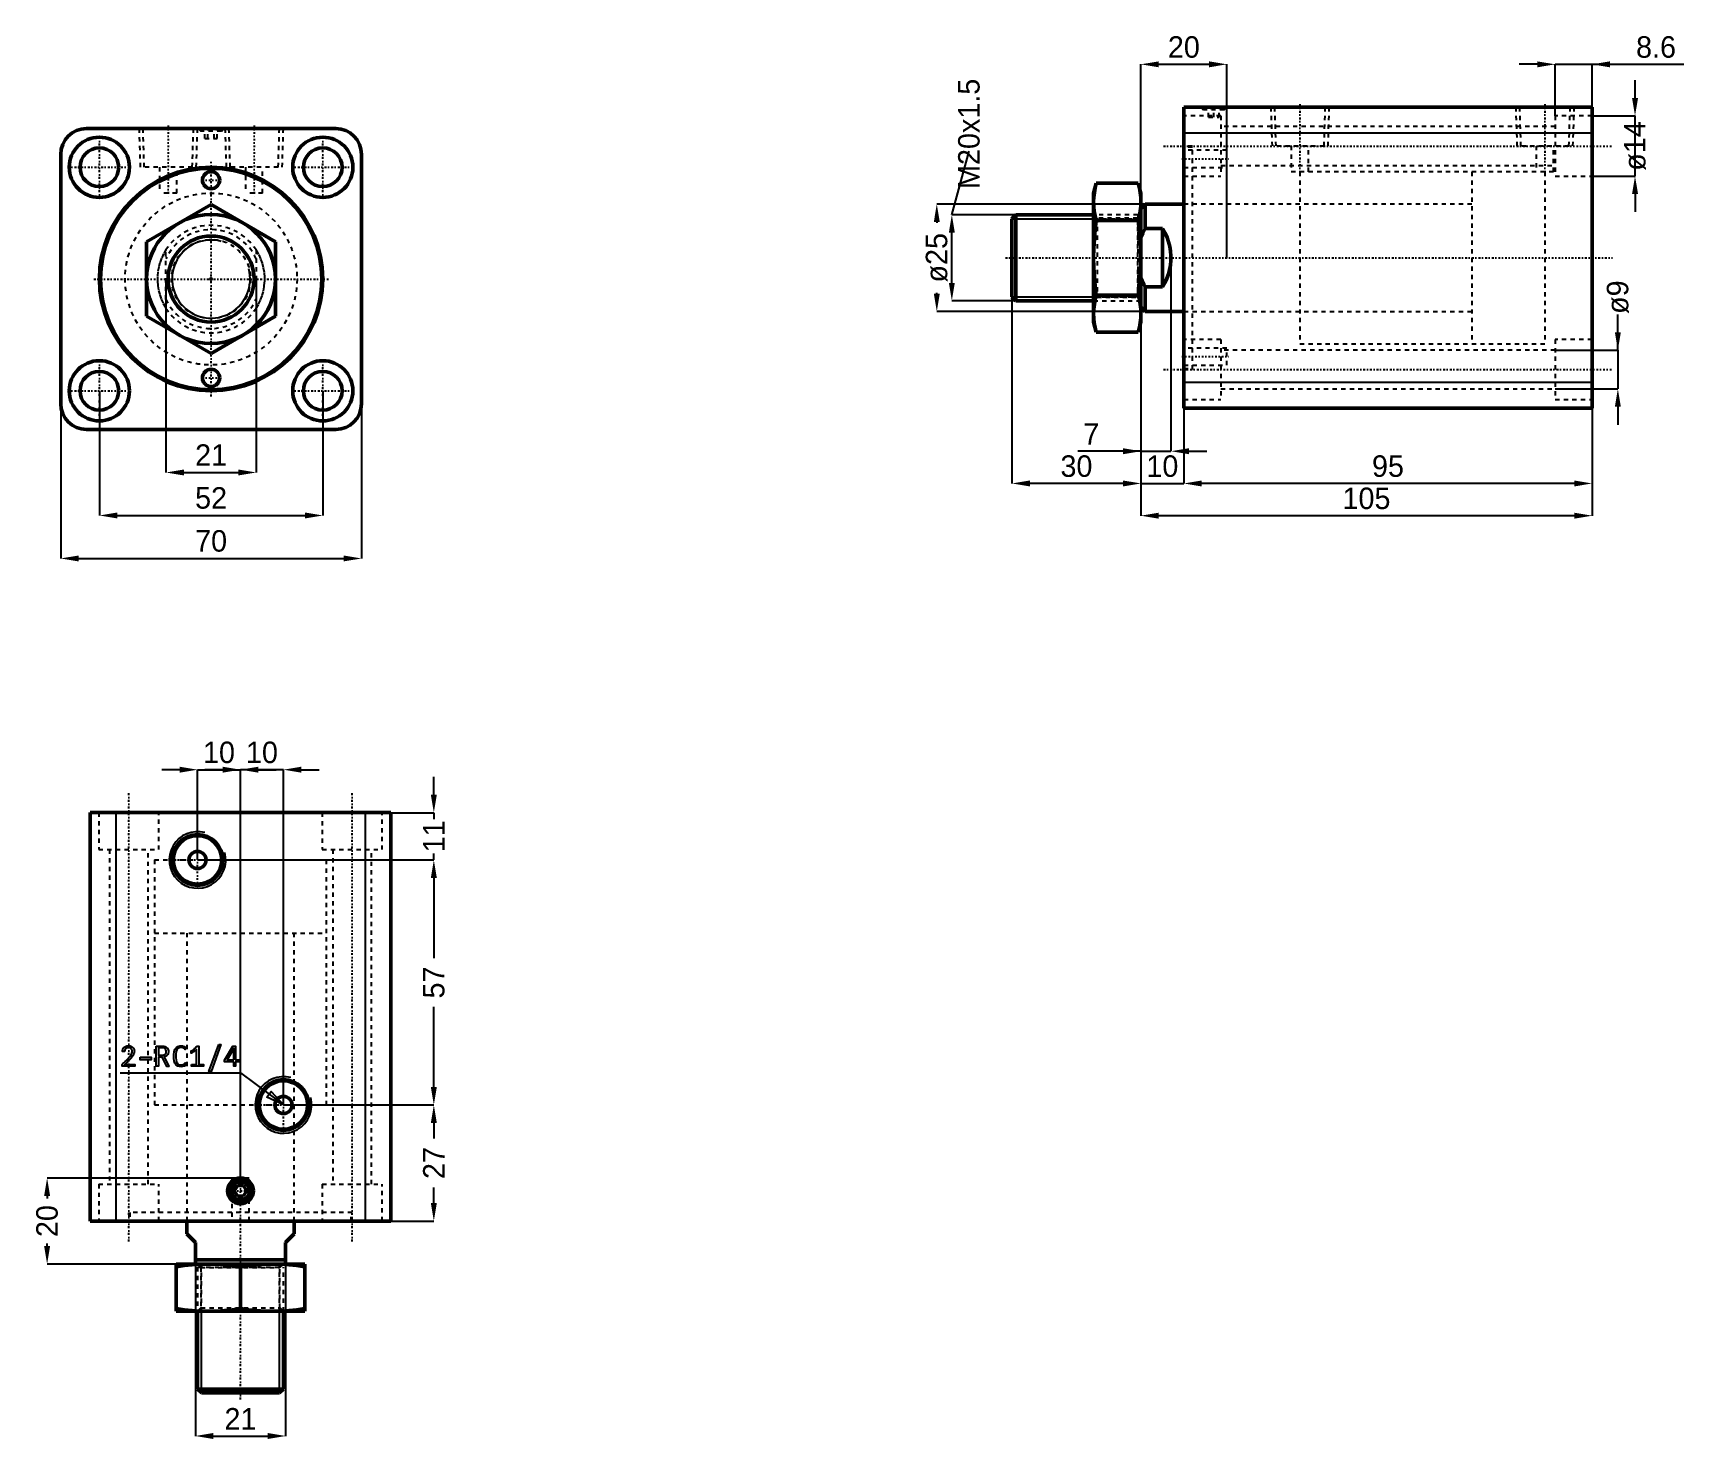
# Model space of a CAD drawing. Header units: millimetres. Extents: x -41 to 343, y -270 to 57.
import ezdxf

# ---------------------------------------------------------------- set-up
doc = ezdxf.new("R2010")
doc.units = ezdxf.units.MM
doc.linetypes.add('Center', pattern=[1.5, 0.45, -0.5, 0.05, -0.5])
doc.linetypes.add('Dashed', pattern=[2, 1, -1])
for name, color, linetype, lineweight in [('2d ConnectionPoints', 7, 'Continuous', 50), ('AM_0', 7, 'Continuous', 50), ('AM_4', 3, 'Continuous', 25), ('AM_5', 3, 'Continuous', 25), ('AM_7', 7, 'Center', 25), ('AM_9', 6, 'Dashed', 25)]:
    doc.layers.add(name, color=color, linetype=linetype, lineweight=lineweight)
doc.dimstyles.new('ISO-25', dxfattribs={"dimtxt": 2.5, "dimasz": 2.5, "dimexe": 1.25, "dimexo": 0.625, "dimtad": 1, "dimtxsty": 'Standard', "dimcen": 2.5, "dimadec": 0, "dimazin": 0, "dimtfac": 1, "dimtmove": 0, "dimatfit": 3, "dimfxl": 1, "dimarcsym": 0})

# ---------------------------------------------------------------- blocks, each defined once
blk = doc.blocks.new('1_CXHC_NUTM20X1_5_0_in_CXHC_A_EX_SD_40_40ST_0__CN_0')
at = {"layer": 'AM_0'}
for p, q in [((-15, 8.66), (0, 17.32)), ((0, 17.32), (15, 8.66)), ((-15, -8.66), (-15, 8.66)), ((15, 8.66), (15, -8.66)), ((0, -17.32), (-15, -8.66)), ((15, -8.66), (0, -17.32))]:
    blk.add_line(p, q, dxfattribs=at)
blk.add_circle((0, 0), 15, dxfattribs=at)
at = {"layer": 'AM_9'}
blk.add_circle((0, 0), 9.19, dxfattribs=at)
blk = doc.blocks.new('2_RODcxhc_a_sd_40_40_EX_0_in_CXHC_A_EX_SD_40_40ST_0__CN_0')
at = {"layer": 'AM_0'}
blk.add_circle((0, 0), 10, dxfattribs=at)
at = {"layer": 'AM_5'}
blk.add_arc((0, 0), 9.08, 75, 15, dxfattribs=at)
at = {"layer": 'AM_9'}
for p, q in [((-10.5, -6.78), (-10.5, 6.78)), ((10.5, 6.78), (10.5, -6.78))]:
    blk.add_line(p, q, dxfattribs=at)
for points in [[(-10.5, 6.78), (-11.05, 5.84), (-11.52, 4.86), (-11.9, 3.83), (-12.19, 2.78), (-12.38, 1.71), (-12.48, 0.62), (-12.49, -0.47), (-12.4, -1.55), (-12.22, -2.63), (-11.94, -3.68), (-11.58, -4.71), (-11.12, -5.7), (-10.58, -6.65), (-10.5, -6.78)], [(10.5, -6.78), (11.05, -5.84), (11.52, -4.86), (11.9, -3.83), (12.19, -2.78), (12.38, -1.71), (12.48, -0.62), (12.49, 0.47), (12.4, 1.55), (12.22, 2.63), (11.94, 3.68), (11.58, 4.71), (11.12, 5.7), (10.58, 6.65), (10.5, 6.78)]]:
    blk.add_lwpolyline(points, dxfattribs=at)
for radius, start, end in [(12.5, 32.8599, 147.1401), (11.5, 24.0706, 155.9294), (11.5, 204.0706, 335.9294), (12.5, 212.8599, 327.1401)]:
    blk.add_arc((0, 0), radius, start, end, dxfattribs=at)
blk = doc.blocks.new('3_bodycxhc_a_sd_40_40_0_in_CXHC_A_EX_SD_40_40ST_0__CN_0')
at = {"layer": 'AM_0'}
for p, q in [((29, 35), (-29, 35)), ((-35, 29), (-35, -29)), ((35, -29), (35, 29)), ((-29, -35), (29, -35))]:
    blk.add_line(p, q, dxfattribs=at)
for centre, radius in [((-26, 26), 7), ((26, 26), 7), ((-26, 26), 4.5), ((26, 26), 4.5), ((0, 0), 26), ((0, 0), 25.75), ((0, 23), 2), ((-26, -26), 7), ((26, -26), 7), ((-26, -26), 4.5), ((0, -23), 2), ((26, -26), 4.5)]:
    blk.add_circle(centre, radius, dxfattribs=at)
for centre, start, end in [((-29, 29), 90, 180), ((29, 29), 360, 90), ((-29, -29), 180, 270), ((29, -29), 270, 360)]:
    blk.add_arc(centre, 6, start, end, dxfattribs=at)
at = {"layer": 'AM_5', "linetype": 'Dashed'}
for p, q in [((-16.77, 35), (-16.48, 26)), ((-3.23, 35), (-3.52, 26)), ((3.23, 35), (3.52, 26)), ((16.77, 35), (16.48, 26))]:
    blk.add_line(p, q, dxfattribs=at)
at = {"layer": 'AM_7'}
for p, q in [((-10, 35.75), (-10, 19.25)), ((0, 35.03), (0, 34.37)), ((10, 35.75), (10, 19.25)), ((-26, 18.65), (-26, 33.35)), ((26, 18.65), (26, 33.35)), ((0, -27.3), (0, 27.3)), ((-33.35, 26), (-18.65, 26)), ((18.65, 26), (33.35, 26)), ((-2.1, 23), (2.1, 23)), ((-27.3, 0), (27.3, 0)), ((-26, -33.35), (-26, -18.65)), ((26, -33.35), (26, -18.65)), ((-2.1, -23), (2.1, -23)), ((-33.35, -26), (-18.65, -26)), ((18.65, -26), (33.35, -26))]:
    blk.add_line(p, q, dxfattribs=at)
at = {"layer": 'AM_9'}
for p, q in [((-15.91, 35), (-15.63, 26)), ((-4.37, 26), (-4.09, 35)), ((-3, 35), (-2.4, 34.4)), ((-2.1, 34.7), (-2.4, 34.4)), ((2.1, 34.7), (-2.1, 34.7)), ((-1.44, 32.7), (-1.44, 34.7)), ((-0.72, 32.7), (-0.72, 34.7)), ((0.72, 32.7), (0.72, 34.7)), ((1.44, 32.7), (1.44, 34.7)), ((2.4, 34.4), (2.1, 34.7)), ((2.4, 34.4), (3, 35)), ((4.09, 35), (4.37, 26)), ((15.63, 26), (15.91, 35)), ((2.4, 34.4), (-2.4, 34.4)), ((-1.44, 32.7), (1.44, 32.7)), ((-4.37, 26), (-15.63, 26)), ((-12, 26), (-12, 20)), ((-8, 20), (-8, 26)), ((15.63, 26), (4.37, 26)), ((8, 26), (8, 20)), ((12, 20), (12, 26)), ((-8, 20), (-12, 20)), ((12, 20), (8, 20))]:
    blk.add_line(p, q, dxfattribs=at)
blk.add_circle((0, 0), 20, dxfattribs=at)
blk = doc.blocks.new('*D4')
at = {"layer": 'AM_5', "color": 0, "lineweight": -2}
for p, q in [((-26, -26), (-26, -55)), ((26, -26), (26, -55)), ((-21.83, -55), (21.83, -55))]:
    blk.add_line(p, q, dxfattribs=at)
at = {"layer": 'AM_5', "color": 0}
for points in [[(-21.83, -54.31), (-21.83, -55.69), (-26, -55)], [(21.83, -55.69), (21.83, -54.31), (26, -55)]]:
    blk.add_solid(points, dxfattribs=at)
at = {"layer": 'Defpoints', "color": 0}
for p in [(-26, -26), (26, -26), (26, -55)]:
    blk.add_point(p, dxfattribs=at)
at = {"layer": 'AM_5', "color": 0, "insert": (0, -50.95), "char_height": 5, "attachment_point": 5}
blk.add_mtext('52', dxfattribs=at)
blk = doc.blocks.new('*D5')
at = {"layer": 'AM_5', "color": 0, "lineweight": -2}
for p, q in [((-35, -29), (-35, -65)), ((35, -29), (35, -65)), ((-30.83, -65), (30.83, -65))]:
    blk.add_line(p, q, dxfattribs=at)
at = {"layer": 'AM_5', "color": 0}
for points in [[(-30.83, -64.31), (-30.83, -65.69), (-35, -65)], [(30.83, -65.69), (30.83, -64.31), (35, -65)]]:
    blk.add_solid(points, dxfattribs=at)
at = {"layer": 'Defpoints', "color": 0}
for p in [(-35, -29), (35, -29), (35, -65)]:
    blk.add_point(p, dxfattribs=at)
at = {"layer": 'AM_5', "color": 0, "insert": (0, -60.95), "char_height": 5, "attachment_point": 5}
blk.add_mtext('70', dxfattribs=at)
blk = doc.blocks.new('*D6')
at = {"layer": 'AM_5', "color": 0, "lineweight": -2}
for p, q in [((-10.5, 0), (-10.5, -45)), ((10.5, 0), (10.5, -45)), ((-6.33, -45), (6.33, -45))]:
    blk.add_line(p, q, dxfattribs=at)
at = {"layer": 'AM_5', "color": 0}
for points in [[(-6.33, -44.31), (-6.33, -45.69), (-10.5, -45)], [(6.33, -45.69), (6.33, -44.31), (10.5, -45)]]:
    blk.add_solid(points, dxfattribs=at)
at = {"layer": 'Defpoints', "color": 0}
for p in [(-10.5, 0), (10.5, 0), (10.5, -45)]:
    blk.add_point(p, dxfattribs=at)
at = {"layer": 'AM_5', "color": 0, "insert": (0, -40.95), "char_height": 5, "attachment_point": 5}
blk.add_mtext('21', dxfattribs=at)
blk = doc.blocks.new('1_CXHC_NUTM20X1_5_0_in_CXHC_A_EX_SD_40_40ST_0__CN_2')
at = {"layer": 'AM_0'}
for p, q in [((-20.38, 17.32), (-21, 15)), ((-20.38, 17.32), (-10.62, 17.32)), ((-10, 15), (-10.62, 17.32)), ((-21, 15), (-21, -15)), ((-10, 15), (-10, -15)), ((-20.38, 8.66), (-10.62, 8.66)), ((-20.38, -8.66), (-10.62, -8.66)), ((-21, -15), (-20.38, -17.32)), ((-10.62, -17.32), (-10, -15)), ((-20.38, -17.32), (-10.62, -17.32))]:
    blk.add_line(p, q, dxfattribs=at)
for points in [[(-20.38, 17.32), (-20.64, 16.24), (-20.83, 15.17), (-20.96, 14.08), (-21, 12.99)], [(-10, 12.99), (-10.04, 14.07), (-10.16, 15.16), (-10.36, 16.24), (-10.62, 17.32)], [(-21, 12.99), (-20.96, 11.91), (-20.84, 10.83), (-20.64, 9.74), (-20.38, 8.66)], [(-10.62, 8.66), (-10.36, 9.74), (-10.17, 10.82), (-10.04, 11.9), (-10, 12.99)], [(-20.38, 8.66), (-20.64, 6.51), (-20.83, 4.35), (-20.96, 2.18), (-21, 0)], [(-10, 0), (-10.04, 2.23), (-10.17, 4.46), (-10.37, 6.56), (-10.62, 8.66)], [(-21, 0), (-20.96, -2.23), (-20.83, -4.46), (-20.63, -6.56), (-20.38, -8.66)], [(-10.62, -8.66), (-10.36, -6.51), (-10.17, -4.35), (-10.04, -2.18), (-10, 0)], [(-20.38, -8.66), (-20.64, -9.74), (-20.83, -10.82), (-20.96, -11.9), (-21, -12.99)], [(-10, -12.99), (-10.04, -11.91), (-10.16, -10.83), (-10.36, -9.74), (-10.62, -8.66)], [(-21, -12.99), (-20.96, -14.07), (-20.84, -15.16), (-20.64, -16.24), (-20.38, -17.32)], [(-10.62, -17.32), (-10.36, -16.24), (-10.17, -15.17), (-10.04, -14.08), (-10, -12.99)]]:
    blk.add_lwpolyline(points, dxfattribs=at)
at = {"layer": 'AM_9'}
for p, q in [((-20.19, 9.19), (-21, 10)), ((-10.81, 9.19), (-20.19, 9.19)), ((-20.19, 9.19), (-20.19, -9.19)), ((-10, 10), (-10.81, 9.19)), ((-10.81, 9.19), (-10.81, -9.19)), ((-21, -10), (-20.19, -9.19)), ((-20.19, -9.19), (-10.81, -9.19)), ((-10.81, -9.19), (-10, -10))]:
    blk.add_line(p, q, dxfattribs=at)
blk = doc.blocks.new('2_RODcxhc_a_sd_40_40_EX_0_in_CXHC_A_EX_SD_40_40ST_0__CN_2')
at = {"layer": 'AM_0'}
for p, q in [((-9, 12.5), (-10, 11.5)), ((0, 12.5), (-9, 12.5)), ((-9, 12.5), (-9, 6.78)), ((-39.08, 10), (-40, 9.08)), ((-40, 9.08), (-40, -9.08)), ((-21, 10), (-39.08, 10)), ((-39.08, 10), (-39.08, -10)), ((-5, 6.78), (-9, 6.78)), ((-5, 6.78), (-5, -6.78)), ((-9, -6.78), (-5, -6.78)), ((-9, -6.78), (-9, -12.5)), ((-40, -9.08), (-39.08, -10)), ((-39.08, -10), (-21, -10)), ((-10, -11.5), (-9, -12.5)), ((-9, -12.5), (0, -12.5))]:
    blk.add_line(p, q, dxfattribs=at)
for points in [[(-9, 6.78), (-9.53, 5.75), (-10, 4.69)], [(-5, -6.78), (-4.45, -5.84), (-3.98, -4.86), (-3.6, -3.83), (-3.31, -2.78), (-3.12, -1.71), (-3.02, -0.62), (-3.01, 0.47), (-3.1, 1.55), (-3.28, 2.63), (-3.56, 3.68), (-3.92, 4.71), (-4.38, 5.7), (-4.92, 6.65), (-5, 6.78)], [(-10, -4.69), (-9.29, -6.23), (-9, -6.78)]]:
    blk.add_lwpolyline(points, dxfattribs=at)
at = {"layer": 'AM_5'}
for p, q in [((-40, 9.08), (-21, 9.08)), ((-40, -9.08), (-21, -9.08))]:
    blk.add_line(p, q, dxfattribs=at)
at = {"layer": 'AM_5', "linetype": 'Dashed'}
for p, q in [((-21, 9.08), (-10.75, 9.08)), ((-21, -9.08), (-10.75, -9.08))]:
    blk.add_line(p, q, dxfattribs=at)
at = {"layer": 'AM_7'}
blk.add_line((-41.5, 0), (99.75, 0), dxfattribs=at)
at = {"layer": 'AM_9'}
for p, q in [((84, 20), (67, 20)), ((67, 20), (67, -20)), ((84, 20), (84, -20)), ((67, 12.5), (0, 12.5)), ((-10.75, 10), (-21, 10)), ((-10.75, 10), (-10.75, -10)), ((-10, 9.08), (-10.75, 9.08)), ((-21, -10), (-10.75, -10)), ((-10.75, -9.08), (-10, -9.08)), ((0, -12.5), (67, -12.5)), ((67, -20), (84, -20))]:
    blk.add_line(p, q, dxfattribs=at)
blk = doc.blocks.new('3_bodycxhc_a_sd_40_40_0_in_CXHC_A_EX_SD_40_40ST_0__CN_2')
at = {"layer": 'AM_0'}
for p, q in [((95, 35), (0, 35)), ((0, -35), (0, 35)), ((95, -35), (95, 35)), ((95, -35), (0, -35))]:
    blk.add_line(p, q, dxfattribs=at)
at = {"layer": 'AM_4'}
for p, q in [((95, 29), (0, 29)), ((95, -29), (0, -29))]:
    blk.add_line(p, q, dxfattribs=at)
at = {"layer": 'AM_5', "linetype": 'Dashed'}
for p, q in [((20.23, 35), (20.52, 26)), ((33.77, 35), (33.48, 26)), ((77.23, 35), (77.52, 26)), ((90.77, 35), (90.48, 26))]:
    blk.add_line(p, q, dxfattribs=at)
at = {"layer": 'AM_7'}
for p, q in [((7, 35.03), (7, 34.37)), ((27, 35.75), (27, 19.25)), ((84, 35.75), (84, 19.25)), ((-4.75, 26), (99.75, 26)), ((-0.5, 23), (10.5, 23)), ((-0.5, -23), (10.5, -23)), ((-4.75, -26), (99.75, -26))]:
    blk.add_line(p, q, dxfattribs=at)
at = {"layer": 'AM_9'}
for p, q in [((4, 35), (4.6, 34.4)), ((4.9, 34.7), (4.6, 34.4)), ((9.1, 34.7), (4.9, 34.7)), ((5.75, 32.7), (5.75, 34.7)), ((7, 32.7), (7, 34.7)), ((8.25, 32.7), (8.25, 34.7)), ((9.4, 34.4), (9.1, 34.7)), ((9.4, 34.4), (10, 35)), ((21.09, 35), (21.37, 26)), ((32.63, 26), (32.91, 35)), ((78.09, 35), (78.37, 26)), ((89.63, 26), (89.91, 35)), ((8.6, 33), (0, 33)), ((9.4, 34.4), (4.6, 34.4)), ((5.75, 32.7), (8.25, 32.7)), ((8.6, 33), (8.6, 19)), ((95, 33), (86.4, 33)), ((86.4, 33), (86.4, 19)), ((86.4, 30.5), (8.6, 30.5)), ((2, 26), (0, 26)), ((2, 25.75), (0, 25.75)), ((10, 25), (0, 25)), ((2, -26), (2, 26)), ((10, 21), (10, 25)), ((32.63, 26), (21.37, 26)), ((25, 26), (25, 20)), ((29, 20), (29, 26)), ((89.63, 26), (78.37, 26)), ((82, 26), (82, 20)), ((86, 20), (86, 26)), ((0, 21), (10, 21)), ((8.6, 21.5), (86.4, 21.5)), ((86, 20), (25, 20)), ((27, 20), (27, -20)), ((84, 20), (84, -20)), ((0, 19), (8.6, 19)), ((86.4, 19), (95, 19)), ((27, 12.5), (0, 12.5)), ((0, -12.5), (27, -12.5)), ((8.6, -19), (0, -19)), ((8.6, -19), (8.6, -33)), ((95, -19), (86.4, -19)), ((86.4, -19), (86.4, -33)), ((10, -21), (0, -21)), ((86.4, -21.5), (8.6, -21.5)), ((10, -25), (10, -21)), ((27, -20), (84, -20)), ((0, -25), (10, -25)), ((0, -25.75), (2, -25.75)), ((0, -26), (2, -26)), ((8.6, -30.5), (86.4, -30.5)), ((0, -33), (8.6, -33)), ((86.4, -33), (95, -33))]:
    blk.add_line(p, q, dxfattribs=at)
blk = doc.blocks.new('*D22')
at = {"layer": 'AM_5', "color": 0, "lineweight": -2}
for p, q in [((217.39, 17.45), (168.89, 17.45)), ((168.89, 13.28), (168.89, 13.11)), ((168.89, -3.39), (168.89, -3.22)), ((217.39, -7.55), (168.89, -7.55))]:
    blk.add_line(p, q, dxfattribs=at)
at = {"layer": 'AM_5', "color": 0}
for points in [[(169.59, 13.28), (168.2, 13.28), (168.89, 17.45)], [(168.2, -3.39), (169.59, -3.39), (168.89, -7.55)]]:
    blk.add_solid(points, dxfattribs=at)
at = {"layer": 'Defpoints', "color": 0}
for p in [(217.39, 17.45), (168.89, -7.55), (217.39, -7.55)]:
    blk.add_point(p, dxfattribs=at)
at = {"layer": 'AM_5', "color": 0, "insert": (168.89, 4.95), "char_height": 5, "attachment_point": 5, "rotation": 90}
blk.add_mtext('ø25', dxfattribs=at)
blk = doc.blocks.new('*D23')
at = {"layer": 'AM_5', "color": 0, "lineweight": -2}
for p, q in [((216.39, 4.95), (216.39, -40.05)), ((223.39, 4.95), (223.39, -40.05)), ((216.39, -40.05), (201.68, -40.05)), ((216.39, -40.05), (223.39, -40.05)), ((227.56, -40.05), (231.73, -40.05))]:
    blk.add_line(p, q, dxfattribs=at)
at = {"layer": 'AM_5', "color": 0}
for points in [[(212.23, -40.75), (212.23, -39.36), (216.39, -40.05)], [(227.56, -39.36), (227.56, -40.75), (223.39, -40.05)]]:
    blk.add_solid(points, dxfattribs=at)
at = {"layer": 'Defpoints', "color": 0}
for p in [(216.39, 4.95), (223.39, 4.95), (223.39, -40.05)]:
    blk.add_point(p, dxfattribs=at)
at = {"layer": 'AM_5', "color": 0, "insert": (204.85, -36.05), "char_height": 5, "attachment_point": 5}
blk.add_mtext('7', dxfattribs=at)
blk = doc.blocks.new('*D24')
at = {"layer": 'AM_5', "color": 0, "lineweight": -2}
for p, q in [((216.39, 4.95), (216.39, -47.55)), ((226.39, -24.05), (226.39, -47.55)), ((216.39, -47.55), (226.39, -47.55))]:
    blk.add_line(p, q, dxfattribs=at)
at = {"layer": 'Defpoints', "color": 0}
for p in [(216.39, 4.95), (226.39, -24.05), (226.39, -47.55)]:
    blk.add_point(p, dxfattribs=at)
at = {"layer": 'AM_5', "color": 0, "insert": (221.39, -43.55), "char_height": 5, "attachment_point": 5}
blk.add_mtext('10', dxfattribs=at)
blk = doc.blocks.new('*D25')
at = {"layer": 'AM_5', "color": 0, "lineweight": -2}
for p, q in [((186.39, 4.95), (186.39, -47.55)), ((216.39, 4.95), (216.39, -47.55)), ((212.23, -47.55), (190.56, -47.55))]:
    blk.add_line(p, q, dxfattribs=at)
at = {"layer": 'AM_5', "color": 0}
for points in [[(190.56, -46.86), (190.56, -48.25), (186.39, -47.55)], [(212.23, -48.25), (212.23, -46.86), (216.39, -47.55)]]:
    blk.add_solid(points, dxfattribs=at)
at = {"layer": 'Defpoints', "color": 0}
for p in [(186.39, 4.95), (216.39, 4.95), (186.39, -47.55)]:
    blk.add_point(p, dxfattribs=at)
at = {"layer": 'AM_5', "color": 0, "insert": (201.39, -43.55), "char_height": 5, "attachment_point": 5}
blk.add_mtext('30', dxfattribs=at)
blk = doc.blocks.new('*D26')
at = {"layer": 'AM_5', "color": 0, "lineweight": -2}
for p, q in [((226.39, -24.05), (226.39, -47.55)), ((321.39, -30.05), (321.39, -47.55)), ((317.23, -47.55), (230.56, -47.55))]:
    blk.add_line(p, q, dxfattribs=at)
at = {"layer": 'AM_5', "color": 0}
for points in [[(230.56, -46.86), (230.56, -48.25), (226.39, -47.55)], [(317.23, -48.25), (317.23, -46.86), (321.39, -47.55)]]:
    blk.add_solid(points, dxfattribs=at)
at = {"layer": 'Defpoints', "color": 0}
for p in [(226.39, -24.05), (321.39, -30.05), (226.39, -47.55)]:
    blk.add_point(p, dxfattribs=at)
at = {"layer": 'AM_5', "color": 0, "insert": (273.89, -43.55), "char_height": 5, "attachment_point": 5}
blk.add_mtext('95', dxfattribs=at)
blk = doc.blocks.new('*D27')
at = {"layer": 'AM_5', "color": 0, "lineweight": -2}
for p, q in [((216.39, 4.95), (216.39, -55.05)), ((321.39, -30.05), (321.39, -55.05)), ((317.23, -55.05), (220.56, -55.05))]:
    blk.add_line(p, q, dxfattribs=at)
at = {"layer": 'AM_5', "color": 0}
for points in [[(220.56, -54.36), (220.56, -55.75), (216.39, -55.05)], [(317.23, -55.75), (317.23, -54.36), (321.39, -55.05)]]:
    blk.add_solid(points, dxfattribs=at)
at = {"layer": 'Defpoints', "color": 0}
for p in [(216.39, 4.95), (321.39, -30.05), (216.39, -55.05)]:
    blk.add_point(p, dxfattribs=at)
at = {"layer": 'AM_5', "color": 0, "insert": (268.89, -51.05), "char_height": 5, "attachment_point": 5}
blk.add_mtext('105', dxfattribs=at)
blk = doc.blocks.new('*D28')
at = {"layer": 'AM_5', "color": 0, "lineweight": -2}
for p, q in [((327.39, -16.55), (327.39, -8.22)), ((312.79, -16.55), (327.39, -16.55)), ((327.39, -16.55), (327.39, -25.55)), ((312.79, -25.55), (327.39, -25.55)), ((327.39, -29.72), (327.39, -33.89))]:
    blk.add_line(p, q, dxfattribs=at)
at = {"layer": 'AM_5', "color": 0}
for points in [[(326.7, -12.39), (328.09, -12.39), (327.39, -16.55)], [(328.09, -29.72), (326.7, -29.72), (327.39, -25.55)]]:
    blk.add_solid(points, dxfattribs=at)
at = {"layer": 'Defpoints', "color": 0}
for p in [(312.79, -16.55), (312.79, -25.55), (327.39, -25.55)]:
    blk.add_point(p, dxfattribs=at)
at = {"layer": 'AM_5', "color": 0, "insert": (327.39, -4.22), "char_height": 5, "attachment_point": 5, "rotation": 90}
blk.add_mtext('ø9', dxfattribs=at)
blk = doc.blocks.new('*D29')
at = {"layer": 'AM_5', "color": 0, "lineweight": -2}
for p, q in [((331.39, 42.11), (331.39, 46.28)), ((321.39, 37.95), (331.39, 37.95)), ((331.39, 23.95), (331.39, 37.95)), ((321.39, 23.95), (331.39, 23.95)), ((331.39, 19.78), (331.39, 15.61))]:
    blk.add_line(p, q, dxfattribs=at)
at = {"layer": 'AM_5', "color": 0}
for points in [[(330.7, 42.11), (332.09, 42.11), (331.39, 37.95)], [(332.09, 19.78), (330.7, 19.78), (331.39, 23.95)]]:
    blk.add_solid(points, dxfattribs=at)
at = {"layer": 'Defpoints', "color": 0}
for p in [(321.39, 37.95), (331.39, 37.95), (321.39, 23.95)]:
    blk.add_point(p, dxfattribs=at)
at = {"layer": 'AM_5', "color": 0, "insert": (331.39, 30.95), "char_height": 5, "attachment_point": 5, "rotation": 90}
blk.add_mtext('ø14', dxfattribs=at)
blk = doc.blocks.new('*D30')
at = {"layer": 'AM_5', "color": 0, "lineweight": -2}
for p, q in [((308.63, 49.95), (304.46, 49.95)), ((312.79, 37.95), (312.79, 49.95)), ((312.79, 49.95), (321.39, 49.95)), ((321.39, 37.95), (321.39, 49.95)), ((321.39, 49.95), (342.78, 49.95))]:
    blk.add_line(p, q, dxfattribs=at)
at = {"layer": 'AM_5', "color": 0}
for points in [[(308.63, 49.25), (308.63, 50.64), (312.79, 49.95)], [(325.56, 50.64), (325.56, 49.25), (321.39, 49.95)]]:
    blk.add_solid(points, dxfattribs=at)
at = {"layer": 'Defpoints', "color": 0}
for p in [(321.39, 49.95), (312.79, 37.95), (321.39, 37.95)]:
    blk.add_point(p, dxfattribs=at)
at = {"layer": 'AM_5', "color": 0, "insert": (336.28, 53.95), "char_height": 5, "attachment_point": 5}
blk.add_mtext('8.6', dxfattribs=at)
blk = doc.blocks.new('*D31')
at = {"layer": 'AM_5', "color": 0, "lineweight": -2}
for p, q in [((172.39, 14.95), (176.39, 29.78)), ((187.39, 14.95), (172.39, 14.95)), ((172.39, -0.89), (172.39, 10.78)), ((187.39, -5.05), (172.39, -5.05))]:
    blk.add_line(p, q, dxfattribs=at)
at = {"layer": 'AM_5', "color": 0}
for points in [[(173.09, 10.78), (171.7, 10.78), (172.39, 14.95)], [(171.7, -0.89), (173.09, -0.89), (172.39, -5.05)]]:
    blk.add_solid(points, dxfattribs=at)
at = {"layer": 'Defpoints', "color": 0}
for p in [(172.39, 14.95), (187.39, 14.95), (187.39, -5.05)]:
    blk.add_point(p, dxfattribs=at)
at = {"layer": 'AM_5', "color": 0, "insert": (176.39, 33.78), "char_height": 5, "attachment_point": 5, "rotation": 90}
blk.add_mtext('M20x1.5', dxfattribs=at)
blk = doc.blocks.new('*D32')
at = {"layer": 'AM_5', "color": 0, "lineweight": -2}
for p, q in [((216.39, 4.95), (216.39, 49.95)), ((220.56, 49.95), (232.23, 49.95)), ((236.39, 4.95), (236.39, 49.95))]:
    blk.add_line(p, q, dxfattribs=at)
at = {"layer": 'AM_5', "color": 0}
for points in [[(220.56, 50.64), (220.56, 49.25), (216.39, 49.95)], [(232.23, 49.25), (232.23, 50.64), (236.39, 49.95)]]:
    blk.add_solid(points, dxfattribs=at)
at = {"layer": 'Defpoints', "color": 0}
for p in [(236.39, 49.95), (216.39, 4.95), (236.39, 4.95)]:
    blk.add_point(p, dxfattribs=at)
at = {"layer": 'AM_5', "color": 0, "insert": (226.39, 53.95), "char_height": 5, "attachment_point": 5}
blk.add_mtext('20', dxfattribs=at)
blk = doc.blocks.new('1_CXHC_NUTM20X1_5_0_in_CXHC_A_EX_SD_40_40ST_0__CN_4')
at = {"layer": 'AM_0'}
for p, q in [((-15, -10), (15, -10)), ((-15, -21), (-15, -10)), ((0, -20.38), (0, -10.62)), ((15, -10), (15, -21)), ((-15, -21), (15, -21))]:
    blk.add_line(p, q, dxfattribs=at)
for points in [[(-7.5, -10), (-9.38, -10.04), (-11.25, -10.16), (-13.13, -10.36), (-15, -10.62)], [(0, -10.62), (-1.86, -10.36), (-3.73, -10.17), (-5.62, -10.04), (-7.5, -10)], [(7.5, -10), (5.62, -10.04), (3.75, -10.16), (1.87, -10.36), (0, -10.62)], [(15, -10.62), (13.14, -10.36), (11.27, -10.17), (9.38, -10.04), (7.5, -10)], [(-15, -20.38), (-13.14, -20.64), (-11.27, -20.83), (-9.38, -20.96), (-7.5, -21)], [(-7.5, -21), (-5.62, -20.96), (-3.75, -20.84), (-1.87, -20.64), (0, -20.38)], [(0, -20.38), (1.86, -20.64), (3.73, -20.83), (5.62, -20.96), (7.5, -21)], [(7.5, -21), (9.38, -20.96), (11.25, -20.84), (13.13, -20.64), (15, -20.38)]]:
    blk.add_lwpolyline(points, dxfattribs=at)
at = {"layer": 'AM_9'}
for p, q in [((-10, -10), (-9.19, -10.81)), ((-9.19, -10.81), (-9.19, -20.19)), ((-9.19, -10.81), (9.19, -10.81)), ((9.19, -10.81), (10, -10)), ((9.19, -20.19), (9.19, -10.81)), ((-9.19, -20.19), (-10, -21)), ((-9.19, -20.19), (9.19, -20.19)), ((10, -21), (9.19, -20.19))]:
    blk.add_line(p, q, dxfattribs=at)
blk = doc.blocks.new('2_RODcxhc_a_sd_40_40_EX_0_in_CXHC_A_EX_SD_40_40ST_0__CN_4')
at = {"layer": 'AM_0'}
for p, q in [((-12.5, 0), (-12.5, -3)), ((12.5, -3), (12.5, 0)), ((-10.5, -5), (-12.5, -3)), ((12.5, -3), (10.5, -5)), ((-10.5, -10), (-10.5, -5)), ((10.5, -5), (10.5, -10)), ((-10.5, -9), (10.5, -9)), ((-10, -21), (-10, -39.08)), ((10, -39.08), (10, -21)), ((-10, -39.08), (10, -39.08)), ((-10, -39.08), (-9.08, -40)), ((-9.08, -40), (9.08, -40)), ((9.08, -40), (10, -39.08))]:
    blk.add_line(p, q, dxfattribs=at)
at = {"layer": 'AM_5', "linetype": 'Dashed'}
for p, q in [((-10, -10.75), (10, -10.75)), ((-9.08, -21), (-9.08, -10.75)), ((9.08, -21), (9.08, -10.75))]:
    blk.add_line(p, q, dxfattribs=at)
at = {"layer": 'AM_5'}
for p, q in [((-9.08, -40), (-9.08, -21)), ((9.08, -40), (9.08, -21))]:
    blk.add_line(p, q, dxfattribs=at)
at = {"layer": 'AM_7'}
blk.add_line((0, -41.5), (0, 99.75), dxfattribs=at)
at = {"layer": 'AM_9'}
for p, q in [((-20, 84), (20, 84)), ((-20, 84), (-20, 67)), ((20, 67), (20, 84)), ((-20, 67), (20, 67)), ((-12.5, 67), (-12.5, 0)), ((12.5, 0), (12.5, 67)), ((-10, -10.75), (-10, -21)), ((-9.08, -10), (-9.08, -10.75)), ((9.08, -10.75), (9.08, -10)), ((10, -21), (10, -10.75))]:
    blk.add_line(p, q, dxfattribs=at)
blk = doc.blocks.new('3_bodycxhc_a_sd_40_40_0_in_CXHC_A_EX_SD_40_40ST_0__CN_4')
at = {"layer": 'AM_0'}
for p, q in [((35, 95), (-35, 95)), ((-35, 95), (-35, 0)), ((35, 95), (35, 0)), ((-0.72, 8.25), (-1.44, 7)), ((0.72, 8.25), (-0.72, 8.25)), ((1.44, 7), (0.72, 8.25)), ((-1.44, 7), (-0.72, 5.75)), ((-0.72, 5.75), (0.72, 5.75)), ((0.72, 5.75), (1.44, 7)), ((35, 0), (-35, 0))]:
    blk.add_line(p, q, dxfattribs=at)
for centre, radius in [((-10, 84), 5.91), ((-10, 84), 5.63), ((-10, 84), 2), ((10, 27), 5.91), ((10, 27), 5.63), ((10, 27), 2), ((0, 7), 3), ((0, 7), 2.4), ((0, 7), 2.1)]:
    blk.add_circle(centre, radius, dxfattribs=at)
at = {"layer": 'AM_4'}
for p, q in [((-29, 95), (-29, 0)), ((29, 95), (29, 0))]:
    blk.add_line(p, q, dxfattribs=at)
at = {"layer": 'AM_5'}
for centre in [(-10, 84), (10, 27)]:
    blk.add_arc(centre, 6.58, 75, 15, dxfattribs=at)
at = {"layer": 'AM_7'}
for p, q in [((-26, -4.75), (-26, 99.75)), ((26, -4.75), (26, 99.75)), ((-10, 77.79), (-10, 90.21)), ((-16.21, 84), (-3.79, 84)), ((10, 20.79), (10, 33.21)), ((3.79, 27), (16.21, 27)), ((-3.15, 7), (3.15, 7))]:
    blk.add_line(p, q, dxfattribs=at)
at = {"layer": 'AM_9'}
for p, q in [((-33, 95), (-33, 86.4)), ((-19, 86.4), (-19, 95)), ((19, 95), (19, 86.4)), ((33, 86.4), (33, 95)), ((-33, 86.4), (-19, 86.4)), ((-30.5, 86.4), (-30.5, 8.6)), ((-21.5, 8.6), (-21.5, 86.4)), ((19, 86.4), (33, 86.4)), ((21.5, 86.4), (21.5, 8.6)), ((30.5, 8.6), (30.5, 86.4)), ((-20, 84), (20, 84)), ((-20, 84), (-20, 27)), ((20, 27), (20, 84)), ((-20, 27), (20, 27)), ((-12.5, 27), (-12.5, 0)), ((12.5, 0), (12.5, 27)), ((-33, 8.6), (-19, 8.6)), ((-33, 8.6), (-33, 0)), ((-19, 0), (-19, 8.6)), ((2, 10), (-2, 10)), ((-2, 10), (-2, 0)), ((2, 0), (2, 10)), ((19, 8.6), (33, 8.6)), ((19, 8.6), (19, 0)), ((33, 0), (33, 8.6)), ((26, 2), (-26, 2)), ((-26, 2), (-26, 0)), ((-25.75, 2), (-25.75, 0)), ((25.75, 0), (25.75, 2)), ((26, 0), (26, 2))]:
    blk.add_line(p, q, dxfattribs=at)
blk = doc.blocks.new('*D45')
at = {"layer": 'AM_5', "color": 0, "lineweight": -2}
for p, q in [((-3.66, -229.14), (-3.66, -269.14)), ((17.34, -229.14), (17.34, -269.14)), ((0.51, -269.14), (13.18, -269.14))]:
    blk.add_line(p, q, dxfattribs=at)
at = {"layer": 'AM_5', "color": 0}
for points in [[(0.51, -268.44), (0.51, -269.83), (-3.66, -269.14)], [(13.18, -269.83), (13.18, -268.44), (17.34, -269.14)]]:
    blk.add_solid(points, dxfattribs=at)
at = {"layer": 'Defpoints', "color": 0}
for p in [(-3.66, -229.14), (17.34, -229.14), (17.34, -269.14)]:
    blk.add_point(p, dxfattribs=at)
at = {"layer": 'AM_5', "color": 0, "insert": (6.84, -265.14), "char_height": 5, "attachment_point": 5}
blk.add_mtext('21', dxfattribs=at)
blk = doc.blocks.new('*D46')
at = {"layer": 'AM_5', "color": 0, "lineweight": -2}
for p, q in [((6.84, -209.14), (-38.16, -209.14)), ((-38.16, -213.3), (-38.16, -213.89)), ((-38.16, -224.97), (-38.16, -224.39)), ((-3.66, -229.14), (-38.16, -229.14))]:
    blk.add_line(p, q, dxfattribs=at)
at = {"layer": 'AM_5', "color": 0}
for points in [[(-37.46, -213.3), (-38.85, -213.3), (-38.16, -209.14)], [(-38.85, -224.97), (-37.46, -224.97), (-38.16, -229.14)]]:
    blk.add_solid(points, dxfattribs=at)
at = {"layer": 'Defpoints', "color": 0}
for p in [(-38.16, -209.14), (6.84, -209.14), (-3.66, -229.14)]:
    blk.add_point(p, dxfattribs=at)
at = {"layer": 'AM_5', "color": 0, "insert": (-38.16, -219.14), "char_height": 5, "attachment_point": 5, "rotation": 90}
blk.add_mtext('20', dxfattribs=at)
blk = doc.blocks.new('*D47')
at = {"layer": 'AM_5', "color": 0, "lineweight": -2}
for p, q in [((16.84, -192.14), (51.84, -192.14)), ((51.84, -196.3), (51.84, -199.97)), ((51.84, -214.97), (51.84, -211.3)), ((41.84, -219.14), (51.84, -219.14))]:
    blk.add_line(p, q, dxfattribs=at)
at = {"layer": 'AM_5', "color": 0}
for points in [[(52.54, -196.3), (51.15, -196.3), (51.84, -192.14)], [(51.15, -214.97), (52.54, -214.97), (51.84, -219.14)]]:
    blk.add_solid(points, dxfattribs=at)
at = {"layer": 'Defpoints', "color": 0}
for p in [(16.84, -192.14), (51.84, -192.14), (41.84, -219.14)]:
    blk.add_point(p, dxfattribs=at)
at = {"layer": 'AM_5', "color": 0, "insert": (51.84, -205.64), "char_height": 5, "attachment_point": 5, "rotation": 90}
blk.add_mtext('27', dxfattribs=at)
blk = doc.blocks.new('*D48')
at = {"layer": 'AM_5', "color": 0, "lineweight": -2}
for p, q in [((-3.16, -135.14), (51.84, -135.14)), ((51.84, -139.3), (51.84, -157.97)), ((51.84, -187.97), (51.84, -169.3)), ((16.84, -192.14), (51.84, -192.14))]:
    blk.add_line(p, q, dxfattribs=at)
at = {"layer": 'AM_5', "color": 0}
for points in [[(52.54, -139.3), (51.15, -139.3), (51.84, -135.14)], [(51.15, -187.97), (52.54, -187.97), (51.84, -192.14)]]:
    blk.add_solid(points, dxfattribs=at)
at = {"layer": 'Defpoints', "color": 0}
for p in [(-3.16, -135.14), (16.84, -192.14), (51.84, -192.14)]:
    blk.add_point(p, dxfattribs=at)
at = {"layer": 'AM_5', "color": 0, "insert": (51.84, -163.64), "char_height": 5, "attachment_point": 5, "rotation": 90}
blk.add_mtext('57', dxfattribs=at)
blk = doc.blocks.new('*D49')
at = {"layer": 'AM_5', "color": 0, "lineweight": -2}
for p, q in [((51.84, -119.97), (51.84, -115.8)), ((32.84, -124.14), (51.84, -124.14)), ((51.84, -124.14), (51.84, -125.64)), ((51.84, -135.14), (51.84, -133.64)), ((-3.16, -135.14), (51.84, -135.14)), ((51.84, -139.3), (51.84, -143.47))]:
    blk.add_line(p, q, dxfattribs=at)
at = {"layer": 'AM_5', "color": 0}
for points in [[(51.15, -119.97), (52.54, -119.97), (51.84, -124.14)], [(52.54, -139.3), (51.15, -139.3), (51.84, -135.14)]]:
    blk.add_solid(points, dxfattribs=at)
at = {"layer": 'Defpoints', "color": 0}
for p in [(32.84, -124.14), (-3.16, -135.14), (51.84, -135.14)]:
    blk.add_point(p, dxfattribs=at)
at = {"layer": 'AM_5', "color": 0, "insert": (51.84, -129.64), "char_height": 5, "attachment_point": 5, "rotation": 90}
blk.add_mtext('11', dxfattribs=at)
blk = doc.blocks.new('*D50')
at = {"layer": 'AM_5', "color": 0, "lineweight": -2}
for p, q in [((-7.32, -114.14), (-11.49, -114.14)), ((-3.16, -135.14), (-3.16, -114.14)), ((-3.16, -114.14), (6.84, -114.14)), ((6.84, -209.14), (6.84, -114.14)), ((11.01, -114.14), (15.18, -114.14))]:
    blk.add_line(p, q, dxfattribs=at)
at = {"layer": 'AM_5', "color": 0}
for points in [[(-7.32, -114.83), (-7.32, -113.44), (-3.16, -114.14)], [(11.01, -113.44), (11.01, -114.83), (6.84, -114.14)]]:
    blk.add_solid(points, dxfattribs=at)
at = {"layer": 'Defpoints', "color": 0}
for p in [(6.84, -114.14), (-3.16, -135.14), (6.84, -209.14)]:
    blk.add_point(p, dxfattribs=at)
at = {"layer": 'AM_5', "color": 0, "insert": (1.84, -110.14), "char_height": 5, "attachment_point": 5}
blk.add_mtext('10', dxfattribs=at)
blk = doc.blocks.new('*D51')
at = {"layer": 'AM_5', "color": 0, "lineweight": -2}
for p, q in [((2.68, -114.14), (-1.49, -114.14)), ((6.84, -209.14), (6.84, -114.14)), ((16.84, -114.14), (6.84, -114.14)), ((16.84, -192.14), (16.84, -114.14)), ((21.01, -114.14), (25.18, -114.14))]:
    blk.add_line(p, q, dxfattribs=at)
at = {"layer": 'AM_5', "color": 0}
for points in [[(2.68, -114.83), (2.68, -113.44), (6.84, -114.14)], [(21.01, -113.44), (21.01, -114.83), (16.84, -114.14)]]:
    blk.add_solid(points, dxfattribs=at)
at = {"layer": 'Defpoints', "color": 0}
for p in [(6.84, -114.14), (16.84, -192.14), (6.84, -209.14)]:
    blk.add_point(p, dxfattribs=at)
at = {"layer": 'AM_5', "color": 0, "insert": (11.84, -110.14), "char_height": 5, "attachment_point": 5}
blk.add_mtext('10', dxfattribs=at)
blk = doc.blocks.new('*D52')
at = {"layer": 'AM_5', "color": 0, "lineweight": -2}
for p, q in [((-3.66, -229.14), (-3.66, -269.14)), ((17.34, -229.14), (17.34, -269.14)), ((0.51, -269.14), (13.18, -269.14))]:
    blk.add_line(p, q, dxfattribs=at)
at = {"layer": 'AM_5', "color": 0}
for points in [[(0.51, -268.44), (0.51, -269.83), (-3.66, -269.14)], [(13.18, -269.83), (13.18, -268.44), (17.34, -269.14)]]:
    blk.add_solid(points, dxfattribs=at)
at = {"layer": 'Defpoints', "color": 0}
for p in [(-3.66, -229.14), (17.34, -229.14), (17.34, -269.14)]:
    blk.add_point(p, dxfattribs=at)
at = {"layer": 'AM_5', "color": 0, "insert": (6.84, -265.14), "char_height": 5, "attachment_point": 5}
blk.add_mtext('21', dxfattribs=at)

msp = doc.modelspace()

# ---------------------------------------------------------------- linework, layer by layer
at = {"layer": '2d ConnectionPoints'}
for p in [(226.392, 4.947), (226.392, 4.947), (0, 0), (0, 0), (6.842, -219.135), (6.842, -219.135)]:
    msp.add_point(p, dxfattribs=at)
at = {"layer": 'AM_5'}
for p, q in [((-21.158, -184.635), (6.842, -184.635)), ((6.842, -184.635), (16.842, -192.135))]:
    msp.add_line(p, q, dxfattribs=at)
for points in [[(-20.511, -182.524), (-20.511, -182.524), (-20.297, -182.328), (-19.992, -182.043), (-19.992, -182.043), (-19.706, -181.766), (-19.526, -181.586), (-19.526, -181.586), (-19.354, -181.406), (-19.107, -181.121), (-19.107, -181.121), (-18.874, -180.822), (-18.727, -180.613), (-18.727, -180.613), (-18.597, -180.405), (-18.456, -180.109), (-18.456, -180.109), (-18.38, -179.832), (-18.366, -179.658), (-18.366, -179.658), (-18.37, -179.56), (-18.394, -179.421), (-18.394, -179.421), (-18.437, -179.293), (-18.476, -179.212), (-18.476, -179.212), (-18.524, -179.138), (-18.608, -179.039), (-18.608, -179.039), (-18.706, -178.956), (-18.78, -178.91), (-18.78, -178.91), (-18.86, -178.871), (-18.985, -178.83), (-18.985, -178.83), (-19.12, -178.807), (-19.214, -178.803), (-19.214, -178.803), (-19.318, -178.807), (-19.466, -178.83), (-19.466, -178.83), (-19.603, -178.874), (-19.689, -178.913), (-19.689, -178.913), (-19.768, -178.961), (-19.874, -179.049), (-19.874, -179.049), (-19.963, -179.154), (-20.014, -179.233), (-20.014, -179.233), (-20.056, -179.32), (-20.101, -179.462), (-20.101, -179.462), (-20.126, -179.618), (-20.131, -179.729), (-20.618, -179.729), (-20.618, -179.729), (-20.611, -179.562), (-20.571, -179.33), (-20.571, -179.33), (-20.498, -179.12), (-20.43, -178.991), (-20.43, -178.991), (-20.349, -178.874), (-20.208, -178.72), (-20.208, -178.72), (-20.044, -178.593), (-19.921, -178.523), (-19.921, -178.523), (-19.79, -178.466), (-19.584, -178.404), (-19.584, -178.404), (-19.366, -178.37), (-19.214, -178.364), (-19.214, -178.364), (-19.072, -178.37), (-18.866, -178.401), (-18.866, -178.401), (-18.668, -178.46), (-18.541, -178.514), (-18.541, -178.514), (-18.422, -178.579), (-18.261, -178.698), (-18.261, -178.698), (-18.122, -178.842), (-18.043, -178.952), (-18.043, -178.952), (-17.975, -179.072), (-17.902, -179.268), (-17.902, -179.268), (-17.863, -179.482), (-17.856, -179.635), (-17.856, -179.635), (-17.867, -179.808), (-17.925, -180.074), (-17.925, -180.074), (-18.032, -180.348), (-18.132, -180.535), (-18.132, -180.535), (-18.246, -180.721), (-18.431, -180.99), (-18.431, -180.99), (-18.633, -181.246), (-18.777, -181.411), (-18.777, -181.411), (-18.932, -181.578), (-19.192, -181.849), (-19.192, -181.849), (-19.485, -182.145), (-19.698, -182.355), (-20.043, -182.693), (-17.716, -182.696), (-17.716, -183.135), (-20.683, -183.135), (-20.683, -182.68), (-20.511, -182.524)], [(-12.742, -178.423), (-11.37, -178.423), (-11.37, -178.423), (-11.229, -178.428), (-11.022, -178.457), (-11.022, -178.457), (-10.818, -178.51), (-10.684, -178.559), (-10.684, -178.559), (-10.556, -178.62), (-10.382, -178.733), (-10.382, -178.733), (-10.228, -178.874), (-10.137, -178.983), (-10.137, -178.983), (-10.059, -179.104), (-9.975, -179.307), (-9.975, -179.307), (-9.929, -179.536), (-9.921, -179.703), (-9.921, -179.703), (-9.931, -179.887), (-9.987, -180.137), (-9.987, -180.137), (-10.091, -180.356), (-10.187, -180.485), (-10.187, -180.485), (-10.3, -180.599), (-10.494, -180.743), (-10.494, -180.743), (-10.718, -180.855), (-10.883, -180.912), (-9.804, -183.168), (-10.33, -183.168), (-11.383, -180.99), (-11.455, -180.99), (-12.261, -180.99), (-12.261, -183.135), (-12.742, -183.135), (-12.742, -178.423)], [(-11.598, -180.568), (-11.598, -180.568), (-11.46, -180.565), (-11.269, -180.553), (-11.269, -180.553), (-11.097, -180.529), (-10.993, -180.507), (-10.993, -180.507), (-10.897, -180.478), (-10.765, -180.415), (-10.765, -180.415), (-10.65, -180.328), (-10.582, -180.257), (-10.582, -180.257), (-10.524, -180.174), (-10.461, -180.022), (-10.461, -180.022), (-10.428, -179.838), (-10.421, -179.697), (-10.421, -179.697), (-10.433, -179.517), (-10.496, -179.29), (-10.496, -179.29), (-10.611, -179.114), (-10.719, -179.025), (-10.719, -179.025), (-10.843, -178.956), (-11.053, -178.88), (-11.053, -178.88), (-11.289, -178.84), (-11.461, -178.832), (-12.261, -178.832), (-12.261, -180.568), (-11.598, -180.568)], [(-7.026, -183.246), (-7.026, -183.246), (-7.343, -183.221), (-7.756, -183.094), (-7.756, -183.094), (-8.094, -182.857), (-8.277, -182.638), (-8.277, -182.638), (-8.427, -182.372), (-8.589, -181.885), (-8.589, -181.885), (-8.676, -181.295), (-8.693, -180.844), (-8.693, -180.844), (-8.675, -180.368), (-8.581, -179.75), (-8.581, -179.75), (-8.407, -179.247), (-8.246, -178.977), (-8.246, -178.977), (-8.052, -178.756), (-7.703, -178.517), (-7.703, -178.517), (-7.285, -178.389), (-6.967, -178.364), (-6.967, -178.364), (-6.663, -178.387), (-6.262, -178.508), (-6.262, -178.508), (-5.926, -178.732), (-5.739, -178.939), (-6.051, -179.193), (-6.051, -179.193), (-6.138, -179.1), (-6.272, -178.986), (-6.272, -178.986), (-6.408, -178.9), (-6.501, -178.858), (-6.501, -178.858), (-6.593, -178.826), (-6.725, -178.792), (-6.725, -178.792), (-6.853, -178.774), (-6.935, -178.77), (-6.935, -178.77), (-7.119, -178.78), (-7.366, -178.828), (-7.366, -178.828), (-7.576, -178.918), (-7.697, -179.001), (-7.697, -179.001), (-7.803, -179.102), (-7.937, -179.284), (-7.937, -179.284), (-8.043, -179.504), (-8.097, -179.672), (-8.097, -179.672), (-8.139, -179.858), (-8.186, -180.17), (-8.186, -180.17), (-8.21, -180.523), (-8.215, -180.782), (-8.215, -180.782), (-8.204, -181.163), (-8.143, -181.664), (-8.143, -181.664), (-8.03, -182.079), (-7.926, -182.308), (-7.926, -182.308), (-7.796, -182.497), (-7.55, -182.702), (-7.55, -182.702), (-7.241, -182.812), (-7, -182.833), (-7, -182.833), (-6.747, -182.814), (-6.42, -182.713), (-6.42, -182.713), (-6.154, -182.527), (-6.012, -182.355), (-5.722, -182.615), (-5.722, -182.615), (-5.899, -182.842), (-6.243, -183.088), (-6.243, -183.088), (-6.681, -183.22), (-7.026, -183.246)], [(-4.55, -182.719), (-3.354, -182.719), (-3.354, -179.203), (-3.354, -179.203), (-3.418, -179.267), (-3.527, -179.368), (-3.527, -179.368), (-3.65, -179.474), (-3.741, -179.547), (-3.741, -179.547), (-3.835, -179.62), (-3.976, -179.723), (-3.976, -179.723), (-4.119, -179.819), (-4.215, -179.879), (-4.215, -179.879), (-4.309, -179.933), (-4.439, -179.999), (-4.439, -179.999), (-4.556, -180.046), (-4.628, -180.067), (-4.628, -179.573), (-4.628, -179.573), (-4.539, -179.531), (-4.399, -179.451), (-4.399, -179.451), (-4.251, -179.351), (-4.149, -179.272), (-4.149, -179.272), (-4.045, -179.189), (-3.895, -179.059), (-3.895, -179.059), (-3.75, -178.925), (-3.656, -178.832), (-3.656, -178.832), (-3.568, -178.741), (-3.449, -178.613), (-3.449, -178.613), (-3.347, -178.495), (-3.289, -178.423), (-2.873, -178.423), (-2.873, -182.719), (-1.787, -182.719), (-1.787, -183.135), (-4.55, -183.135), (-4.55, -182.719)], [(1.774, -178.098), (2.268, -178.098), (-0.014, -184.37), (-0.508, -184.37), (1.774, -178.098)], [(5.267, -182.095), (3.161, -182.095), (3.161, -181.673), (5.078, -178.423), (5.722, -178.423), (5.722, -181.656), (6.424, -181.656), (6.424, -182.095), (5.722, -182.095), (5.722, -183.135), (5.267, -183.135), (5.267, -182.095)], [(5.273, -181.656), (5.273, -178.969), (3.72, -181.656), (5.273, -181.656)], [(-16.508, -181.042), (-13.908, -181.042), (-13.908, -181.627), (-16.508, -181.627), (-16.508, -181.042)], [(16.842, -192.135), (13.009, -190.302), (14.009, -188.968), (16.842, -192.135)]]:
    msp.add_lwpolyline(points, dxfattribs=at)

# ---------------------------------------------------------------- block references
for name, p in [('3_bodycxhc_a_sd_40_40_0_in_CXHC_A_EX_SD_40_40ST_0__CN_2', (226.392, 4.947)), ('3_bodycxhc_a_sd_40_40_0_in_CXHC_A_EX_SD_40_40ST_0__CN_0', (0, 0)), ('2_RODcxhc_a_sd_40_40_EX_0_in_CXHC_A_EX_SD_40_40ST_0__CN_2', (226.392, 4.947)), ('1_CXHC_NUTM20X1_5_0_in_CXHC_A_EX_SD_40_40ST_0__CN_2', (226.392, 4.947)), ('1_CXHC_NUTM20X1_5_0_in_CXHC_A_EX_SD_40_40ST_0__CN_0', (0, 0)), ('2_RODcxhc_a_sd_40_40_EX_0_in_CXHC_A_EX_SD_40_40ST_0__CN_0', (0, 0)), ('3_bodycxhc_a_sd_40_40_0_in_CXHC_A_EX_SD_40_40ST_0__CN_4', (6.842, -219.135)), ('2_RODcxhc_a_sd_40_40_EX_0_in_CXHC_A_EX_SD_40_40ST_0__CN_4', (6.842, -219.135)), ('1_CXHC_NUTM20X1_5_0_in_CXHC_A_EX_SD_40_40ST_0__CN_4', (6.842, -219.135))]:
    msp.add_blockref(name, p)

# ---------------------------------------------------------------- dimensions: what is measured, and where the dimension line sits
for base, p1, p2, text, override, picture, middle in [((236.392, 49.947), (216.392, 4.947), (236.392, 4.947), '20', {"dimtxt": 5, "dimasz": 4.166667, "dimexe": 0, "dimexo": 0, "dimgap": 1.5}, '*D32', (226.392, 49.947)), ((321.392, 49.947), (312.792, 37.947), (321.392, 37.947), '8.6', {"dimtxt": 5, "dimasz": 4.166667, "dimexe": 0, "dimexo": 0, "dimgap": 1.5}, '*D30', (336.282, 49.947)), ((186.392, -47.553), (216.392, 4.947), (186.392, 4.947), '30', {"dimtxt": 5, "dimasz": 4.166667, "dimexe": 0, "dimexo": 0, "dimgap": 1.5}, '*D25', (201.392, -47.553)), ((223.392, -40.053), (216.392, 4.947), (223.392, 4.947), '7', {"dimtxt": 5, "dimasz": 4.166667, "dimexe": 0, "dimexo": 0, "dimgap": 1.5}, '*D23', (204.847, -40.053)), ((226.392, -47.553), (216.392, 4.947), (226.392, -24.053), '10', {"dimtxt": 5, "dimasz": 0, "dimexe": 0, "dimexo": 0, "dimgap": 1.5}, '*D24', (221.392, -47.553)), ((216.392, -55.053), (321.392, -30.053), (216.392, 4.947), '105', {"dimtxt": 5, "dimasz": 4.166667, "dimexe": 0, "dimexo": 0, "dimgap": 1.5}, '*D27', (268.892, -55.053)), ((10.5, -45), (-10.5, 0), (10.5, 0), '21', {"dimtxt": 5, "dimasz": 4.166667, "dimexe": 0, "dimexo": 0, "dimgap": 1.5}, '*D6', (0, -45)), ((26, -55), (-26, -26), (26, -26), '52', {"dimtxt": 5, "dimasz": 4.166667, "dimexe": 0, "dimexo": 0, "dimgap": 1.5}, '*D4', (0, -55)), ((226.392, -47.553), (321.392, -30.053), (226.392, -24.053), '95', {"dimtxt": 5, "dimasz": 4.166667, "dimexe": 0, "dimexo": 0, "dimgap": 1.5}, '*D26', (273.892, -47.553)), ((35, -65), (-35, -29), (35, -29), '70', {"dimtxt": 5, "dimasz": 4.166667, "dimexe": 0, "dimexo": 0, "dimgap": 1.5}, '*D5', (0, -65)), ((6.842, -114.135), (-3.158, -135.135), (6.842, -209.135), '10', {"dimtxt": 5, "dimasz": 4.166667, "dimexe": 0, "dimexo": 0, "dimgap": 1.5}, '*D50', (1.842, -114.135)), ((6.842, -114.135), (16.842, -192.135), (6.842, -209.135), '10', {"dimtxt": 5, "dimasz": 4.166667, "dimexe": 0, "dimexo": 0, "dimgap": 1.5}, '*D51', (11.842, -114.135)), ((17.342, -269.135), (-3.658, -229.135), (17.342, -229.135), '21', {"dimtxt": 5, "dimasz": 4.166667, "dimexe": 0, "dimexo": 0, "dimgap": 1.5}, '*D45', (6.842, -269.135)), ((17.342, -269.135), (-3.658, -229.135), (17.342, -229.135), '21', {"dimtxt": 5, "dimasz": 4.166667, "dimexe": 0, "dimexo": 0, "dimgap": 1.5}, '*D52', (6.842, -269.135))]:
    dim = msp.add_linear_dim(base=base, p1=p1, p2=p2, text=text, dimstyle='ISO-25', override=override, dxfattribs=at)
    dim.commit()
    dim.dimension.update_dxf_attribs({"geometry": picture, "text_midpoint": middle, "dimtype": 160})
for base, p1, p2, text, picture, middle in [((172.392, 14.947), (187.392, -5.053), (187.392, 14.947), 'M20x1.5', '*D31', (176.392, 33.78)), ((331.392, 37.947), (321.392, 23.947), (321.392, 37.947), 'ø14', '*D29', (331.392, 30.947)), ((168.892, -7.553), (217.392, 17.447), (217.392, -7.553), 'ø25', '*D22', (168.892, 4.947)), ((327.392, -25.553), (312.792, -16.553), (312.792, -25.553), 'ø9', '*D28', (327.392, -4.22)), ((51.842, -135.135), (32.842, -124.135), (-3.158, -135.135), '11', '*D49', (51.842, -129.635)), ((51.842, -192.135), (-3.158, -135.135), (16.842, -192.135), '57', '*D48', (51.842, -163.635)), ((51.842, -192.135), (41.842, -219.135), (16.842, -192.135), '27', '*D47', (51.842, -205.635)), ((-38.158, -209.135), (-3.658, -229.135), (6.842, -209.135), '20', '*D46', (-38.158, -219.135))]:
    dim = msp.add_linear_dim(base=base, p1=p1, p2=p2, angle=90, text=text, dimstyle='ISO-25', override={"dimtxt": 5, "dimasz": 4.166667, "dimexe": 0, "dimexo": 0, "dimgap": 1.5}, dxfattribs=at)
    dim.commit()
    dim.dimension.update_dxf_attribs({"geometry": picture, "text_midpoint": middle, "dimtype": 160, "text_rotation": 90})

doc.saveas('drawing.dxf')
